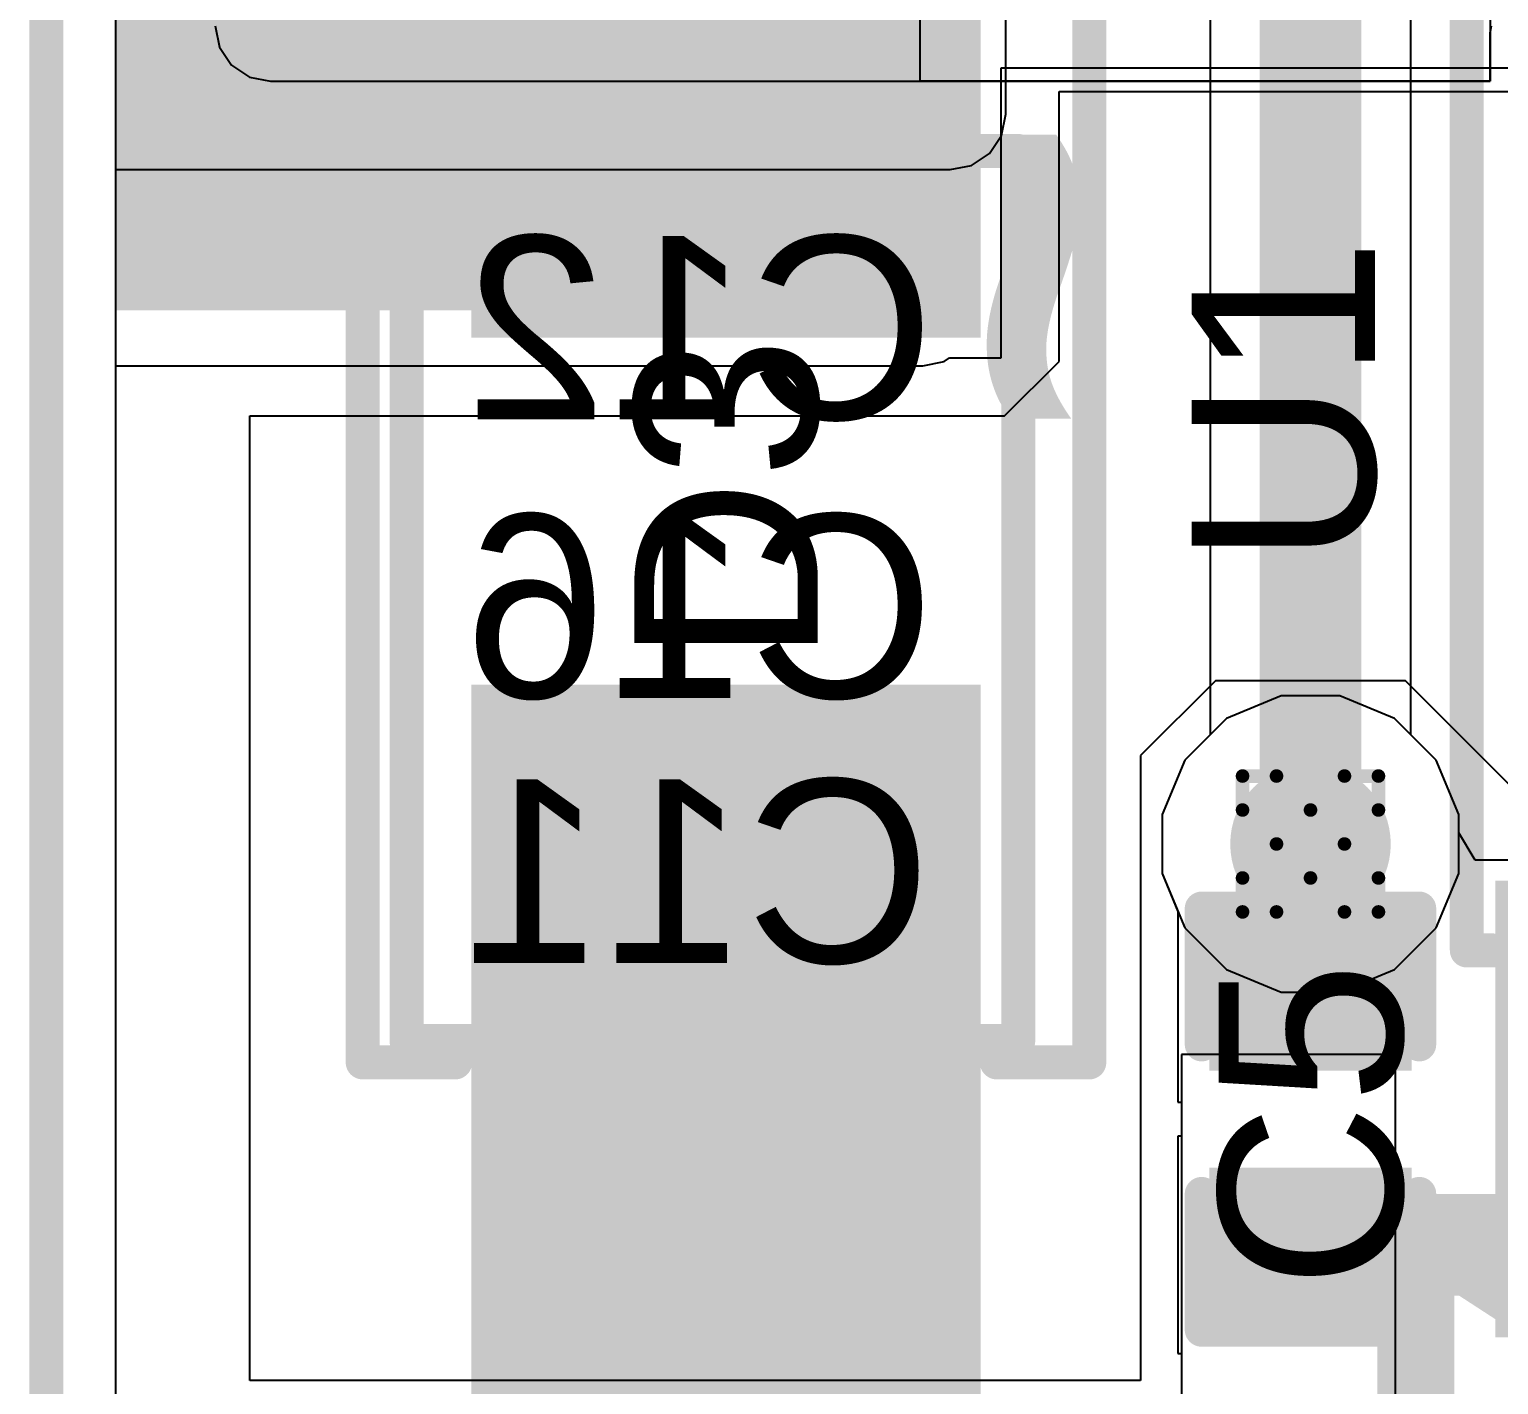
# Model space of a CAD drawing. Header units: inches. Extents: x -6 to 328, y -6 to 90.
# Drawn here: x -5.71 to -0.22, y 15.42 to 20.48 of the extents above; entities that cross this region are included whole.
import ezdxf

# ---------------------------------------------------------------- set-up
doc = ezdxf.new("R2010")
doc.units = ezdxf.units.IN
for name, color, linetype in [('Board Outline', 216, 'Continuous'), ('Bottom Layer', 5, 'Continuous'), ('Bottom Overlay', 54, 'Continuous'), ('Designators', 56, 'Continuous'), ('Drill Drawing', 1, 'Continuous'), ('GND', 76, 'Continuous'), ('PWR', 16, 'Continuous'), ('Top Layer', 1, 'Continuous'), ('Top Overlay', 2, 'Continuous'), ('Top Paste', 8, 'Continuous'), ('Top Solder', 216, 'Continuous'), ('Via Holes', 16, 'Continuous')]:
    doc.layers.add(name, color=color, linetype=linetype)
doc.styles.add('Arial', font='', dxfattribs={"height": 0.2})
doc.styles.add('Arial_Bold', font='', dxfattribs={"height": 0.2})
doc.styles.get('Arial').set_extended_font_data('Arial')
doc.styles.get('Arial_Bold').set_extended_font_data('Arial', bold=True)

# ---------------------------------------------------------------- blocks, each defined once
blk = doc.blocks.new('8_SO_EP__9')
at = {"layer": 'Top Layer'}
for points in [[(-1.745, 2.306), (-1.745, 1.504), (-3.25, 1.504), (-3.25, 2.306)], [(3.25, 2.306), (3.25, 1.504), (1.745, 1.504), (1.745, 2.306)], [(1.3065, 1.751), (1.3065, -1.751), (-1.3065, -1.751), (-1.3065, 1.751)], [(-1.745, 1.036), (-1.745, 0.234), (-3.25, 0.234), (-3.25, 1.036)], [(3.25, 1.036), (3.25, 0.234), (1.745, 0.234), (1.745, 1.036)], [(-1.745, -0.234), (-1.745, -1.036), (-3.25, -1.036), (-3.25, -0.234)], [(3.25, -0.234), (3.25, -1.036), (1.745, -1.036), (1.745, -0.234)], [(-1.745, -1.504), (-1.745, -2.306), (-3.25, -2.306), (-3.25, -1.504)], [(3.25, -1.504), (3.25, -2.306), (1.745, -2.306), (1.745, -1.504)]]:
    blk.add_hatch(color=1, dxfattribs=at).paths.add_polyline_path(points)
at = {"layer": 'Top Paste'}
for points in [[(-1.745, 2.306), (-1.745, 1.504), (-3.25, 1.504), (-3.25, 2.306)], [(3.25, 2.306), (3.25, 1.504), (1.745, 1.504), (1.745, 2.306)], [(1.3065, 1.751), (1.3065, -1.751), (-1.3065, -1.751), (-1.3065, 1.751)], [(-1.745, 1.036), (-1.745, 0.234), (-3.25, 0.234), (-3.25, 1.036)], [(3.25, 1.036), (3.25, 0.234), (1.745, 0.234), (1.745, 1.036)], [(-1.745, -0.234), (-1.745, -1.036), (-3.25, -1.036), (-3.25, -0.234)], [(3.25, -0.234), (3.25, -1.036), (1.745, -1.036), (1.745, -0.234)], [(-1.745, -1.504), (-1.745, -2.306), (-3.25, -2.306), (-3.25, -1.504)], [(3.25, -1.504), (3.25, -2.306), (1.745, -2.306), (1.745, -1.504)]]:
    blk.add_hatch(color=8, dxfattribs=at).paths.add_polyline_path(points)
at = {"layer": 'Top Solder'}
for points in [[(-1.6434, 2.4076), (-1.6434, 1.4024), (-3.3516, 1.4024), (-3.3516, 2.4076)], [(3.3516, 2.4076), (3.3516, 1.4024), (1.6434, 1.4024), (1.6434, 2.4076)], [(1.4081, 1.8526), (1.4081, -1.8526), (-1.4081, -1.8526), (-1.4081, 1.8526)], [(-1.6434, 1.1376), (-1.6434, 0.1324), (-3.3516, 0.1324), (-3.3516, 1.1376)], [(3.3516, 1.1376), (3.3516, 0.1324), (1.6434, 0.1324), (1.6434, 1.1376)], [(-1.6434, -0.1324), (-1.6434, -1.1376), (-3.3516, -1.1376), (-3.3516, -0.1324)], [(3.3516, -0.1324), (3.3516, -1.1376), (1.6434, -1.1376), (1.6434, -0.1324)], [(-1.6434, -1.4024), (-1.6434, -2.4076), (-3.3516, -2.4076), (-3.3516, -1.4024)], [(3.3516, -1.4024), (3.3516, -2.4076), (1.6434, -2.4076), (1.6434, -1.4024)]]:
    blk.add_hatch(color=216, dxfattribs=at).paths.add_polyline_path(points)
at = {"layer": 'Top Overlay'}
for points in [[(-1.905, 2.5146, 0.127, 0.127, 0), (-1.905, 2.413, 0.127, 0.127, 0)], [(-1.905, 2.5146, 0.127, 0.127, 0), (2.032, 2.5146, 0.127, 0.127, 0)], [(2.032, 2.5146, 0.127, 0.127, 0), (2.032, 2.413, 0.127, 0.127, 0)], [(-3.5306, 2.0574, 0.127, 0.127, 0), (-3.4036, 1.9304, 0.127, 0.127, 0)], [(-3.5306, 2.0574, 0.127, 0.127, 0), (-3.5306, 1.8034, 0.127, 0.127, 0)], [(-3.4036, 1.9304, 0.127, 0.127, 0), (-3.5306, 1.8034, 0.127, 0.127, 0)], [(-1.6002, -2.5146, 0.127, 0.127, 0), (1.5748, -2.5146, 0.127, 0.127, 0)]]:
    blk.add_lwpolyline(points, format="xyseb", dxfattribs=at)
for points in [[(-1.9367, 2.5146, 0.0635, 0.0635, 1), (-1.8733, 2.5146, 0.0635, 0.0635, 1)], [(-1.9367, 2.5146, 0.0635, 0.0635, 1), (-1.8733, 2.5146, 0.0635, 0.0635, 1)], [(2.0002, 2.5146, 0.0635, 0.0635, 1), (2.0638, 2.5146, 0.0635, 0.0635, 1)], [(2.0002, 2.5146, 0.0635, 0.0635, 1), (2.0638, 2.5146, 0.0635, 0.0635, 1)], [(-1.9367, 2.413, 0.0635, 0.0635, 1), (-1.8733, 2.413, 0.0635, 0.0635, 1)], [(2.0002, 2.413, 0.0635, 0.0635, 1), (2.0638, 2.413, 0.0635, 0.0635, 1)], [(-3.5623, 2.0574, 0.0635, 0.0635, 1), (-3.4989, 2.0574, 0.0635, 0.0635, 1)], [(-3.5623, 2.0574, 0.0635, 0.0635, 1), (-3.4989, 2.0574, 0.0635, 0.0635, 1)], [(-3.4354, 1.9304, 0.0635, 0.0635, 1), (-3.3718, 1.9304, 0.0635, 0.0635, 1)], [(-3.4354, 1.9304, 0.0635, 0.0635, 1), (-3.3718, 1.9304, 0.0635, 0.0635, 1)], [(-3.5623, 1.8034, 0.0635, 0.0635, 1), (-3.4989, 1.8034, 0.0635, 0.0635, 1)], [(-3.5623, 1.8034, 0.0635, 0.0635, 1), (-3.4989, 1.8034, 0.0635, 0.0635, 1)], [(-1.632, -2.5146, 0.0635, 0.0635, 1), (-1.5684, -2.5146, 0.0635, 0.0635, 1)], [(1.5431, -2.5146, 0.0635, 0.0635, 1), (1.6065, -2.5146, 0.0635, 0.0635, 1)]]:
    blk.add_lwpolyline(points, format="xyseb", close=True, dxfattribs=at)
blk = doc.blocks.new('SMA_58')
at = {"layer": 'Top Layer'}
for points in [[(-3.25, 0.85), (-0.75, 0.85), (-0.75, -0.85), (-3.25, -0.85)], [(0.75, 0.85), (3.25, 0.85), (3.25, -0.85), (0.75, -0.85)]]:
    blk.add_hatch(color=1, dxfattribs=at).paths.add_polyline_path(points)
at = {"layer": 'Top Overlay'}
for points in [[(-4.445, -1.4215), (-3.278, -1.4215), (-3.278, 1.422), (-4.445, 1.422)], [(-3.2999, 0.924), (-2.5959, 0.924), (-2.5959, 1.4219), (-3.2999, 1.4219)], [(-3.2999, -1.4219), (-2.5959, -1.4219), (-2.5959, -0.924), (-3.2999, -0.924)]]:
    blk.add_hatch(color=2, dxfattribs=at).paths.add_polyline_path(points)
at = {"layer": 'Top Paste'}
for points in [[(-3.25, 0.85), (-0.75, 0.85), (-0.75, -0.85), (-3.25, -0.85)], [(0.75, 0.85), (3.25, 0.85), (3.25, -0.85), (0.75, -0.85)]]:
    blk.add_hatch(color=8, dxfattribs=at).paths.add_polyline_path(points)
at = {"layer": 'Top Solder'}
for points in [[(-3.3516, 0.9516), (-0.6484, 0.9516), (-0.6484, -0.9516), (-3.3516, -0.9516)], [(0.6484, 0.9516), (3.3516, 0.9516), (3.3516, -0.9516), (0.6484, -0.9516)]]:
    blk.add_hatch(color=216, dxfattribs=at).paths.add_polyline_path(points)
at = {"layer": 'Top Overlay'}
for points in [[(2.0612, 1.3577, 0.127, 0.127, 0), (-2.6581, 1.3577, 0.127, 0.127, 0)], [(2.0612, 1.0122, 0.127, 0.127, 0), (2.0612, 1.3577, 0.127, 0.127, 0)], [(2.0612, -1.3577, 0.127, 0.127, 0), (2.0612, -1.0122, 0.127, 0.127, 0)], [(2.0612, -1.3577, 0.127, 0.127, 0), (-2.6581, -1.3577, 0.127, 0.127, 0)]]:
    blk.add_lwpolyline(points, format="xyseb", dxfattribs=at)
for points in [[(-2.6899, 1.3577, 0.0635, 0.0635, 1), (-2.6264, 1.3577, 0.0635, 0.0635, 1)], [(2.0295, 1.3577, 0.0635, 0.0635, 1), (2.093, 1.3577, 0.0635, 0.0635, 1)], [(2.0295, 1.3577, 0.0635, 0.0635, 1), (2.093, 1.3577, 0.0635, 0.0635, 1)], [(2.0295, 1.0122, 0.0635, 0.0635, 1), (2.093, 1.0122, 0.0635, 0.0635, 1)], [(2.0295, -1.0122, 0.0635, 0.0635, 1), (2.093, -1.0122, 0.0635, 0.0635, 1)], [(-2.6899, -1.3577, 0.0635, 0.0635, 1), (-2.6264, -1.3577, 0.0635, 0.0635, 1)], [(2.0295, -1.3577, 0.0635, 0.0635, 1), (2.093, -1.3577, 0.0635, 0.0635, 1)], [(2.0295, -1.3577, 0.0635, 0.0635, 1), (2.093, -1.3577, 0.0635, 0.0635, 1)]]:
    blk.add_lwpolyline(points, format="xyseb", close=True, dxfattribs=at)
blk = doc.blocks.new('C___0402_94')
at = {"layer": 'Top Layer'}
for points in [[(-0.6985, -0.3175), (-0.6985, 0.3175), (-0.2413, 0.3175), (-0.2413, -0.3175)], [(0.2413, -0.3175), (0.2413, 0.3175), (0.6985, 0.3175), (0.6985, -0.3175)]]:
    blk.add_hatch(color=1, dxfattribs=at).paths.add_polyline_path(points)
at = {"layer": 'Top Paste'}
for points in [[(-0.6985, -0.3175), (-0.6985, 0.3175), (-0.2413, 0.3175), (-0.2413, -0.3175)], [(0.2413, -0.3175), (0.2413, 0.3175), (0.6985, 0.3175), (0.6985, -0.3175)]]:
    blk.add_hatch(color=8, dxfattribs=at).paths.add_polyline_path(points)
at = {"layer": 'Top Solder'}
for points in [[(-0.7585, -0.3775), (-0.7585, 0.3775), (-0.1813, 0.3775), (-0.1813, -0.3775)], [(0.1813, -0.3775), (0.1813, 0.3775), (0.7585, 0.3775), (0.7585, -0.3775)]]:
    blk.add_hatch(color=216, dxfattribs=at).paths.add_polyline_path(points)
at = {"layer": 'Top Overlay'}
for points in [[(-0.7874, 0.4064, 0.127, 0.127, 0), (-0.2794, 0.4064, 0.127, 0.127, 0)], [(-0.7874, 0.4064, 0.127, 0.127, 0), (-0.7874, -0.4064, 0.127, 0.127, 0)], [(0.2794, 0.4064, 0.127, 0.127, 0), (0.7874, 0.4064, 0.127, 0.127, 0)], [(0.7874, 0.4064, 0.127, 0.127, 0), (0.7874, -0.4064, 0.127, 0.127, 0)], [(-0.7874, -0.4064, 0.127, 0.127, 0), (-0.2794, -0.4064, 0.127, 0.127, 0)], [(0.2794, -0.4064, 0.127, 0.127, 0), (0.7874, -0.4064, 0.127, 0.127, 0)]]:
    blk.add_lwpolyline(points, format="xyseb", dxfattribs=at)
for points in [[(-0.8191, 0.4064, 0.0635, 0.0635, 1), (-0.7556, 0.4064, 0.0635, 0.0635, 1)], [(-0.8191, 0.4064, 0.0635, 0.0635, 1), (-0.7556, 0.4064, 0.0635, 0.0635, 1)], [(-0.3111, 0.4064, 0.0635, 0.0635, 1), (-0.2477, 0.4064, 0.0635, 0.0635, 1)], [(0.2477, 0.4064, 0.0635, 0.0635, 1), (0.3111, 0.4064, 0.0635, 0.0635, 1)], [(0.7556, 0.4064, 0.0635, 0.0635, 1), (0.8191, 0.4064, 0.0635, 0.0635, 1)], [(0.7556, 0.4064, 0.0635, 0.0635, 1), (0.8191, 0.4064, 0.0635, 0.0635, 1)], [(-0.8191, -0.4064, 0.0635, 0.0635, 1), (-0.7556, -0.4064, 0.0635, 0.0635, 1)], [(-0.8191, -0.4064, 0.0635, 0.0635, 1), (-0.7556, -0.4064, 0.0635, 0.0635, 1)], [(-0.3111, -0.4064, 0.0635, 0.0635, 1), (-0.2477, -0.4064, 0.0635, 0.0635, 1)], [(0.2477, -0.4064, 0.0635, 0.0635, 1), (0.3111, -0.4064, 0.0635, 0.0635, 1)], [(0.7556, -0.4064, 0.0635, 0.0635, 1), (0.8191, -0.4064, 0.0635, 0.0635, 1)], [(0.7556, -0.4064, 0.0635, 0.0635, 1), (0.8191, -0.4064, 0.0635, 0.0635, 1)]]:
    blk.add_lwpolyline(points, format="xyseb", close=True, dxfattribs=at)

msp = doc.modelspace()

# ---------------------------------------------------------------- hatches: boundary and pattern name
at = {"layer": 'Bottom Layer'}
msp.add_hatch(color=5, dxfattribs=at).paths.add_polyline_path([(-5.391, 20.1676), (-2.2718, 20.1676), (-2.2718, 28.3464), (-5.391, 28.3464)])
h = msp.add_hatch(color=5, dxfattribs=at)
edge = h.paths.add_edge_path()
edge.add_arc((-0.9256, 17.4394), 0.3, 0, 360)
at = {"layer": 'GND'}
h = msp.add_hatch(color=76, dxfattribs=at)
edge = h.paths.add_edge_path()
edge.add_arc((-0.9256, 17.4394), 0.3, 0, 360)
at = {"layer": 'PWR'}
h = msp.add_hatch(color=16, dxfattribs=at)
edge = h.paths.add_edge_path()
edge.add_arc((-0.9256, 17.4394), 0.3, 0, 360)
at = {"layer": 'Top Layer'}
msp.add_hatch(color=1, dxfattribs=at).paths.add_polyline_path([(-5.391, 19.434), (-2.3742, 19.434), (-2.3742, 28.854), (-5.391, 28.854)])
h = msp.add_hatch(color=1, dxfattribs=at)
edge = h.paths.add_edge_path()
edge.add_arc((-0.9256, 17.4394), 0.3, 0, 360)
at = {"layer": 'Via Holes'}
h = msp.add_hatch(color=7, dxfattribs=at)
edge = h.paths.add_edge_path()
edge.add_arc((-0.9256, 17.4394), 0.15, 0, 360)

# ---------------------------------------------------------------- linework, layer by layer
at = {"layer": 'Board Outline'}
msp.add_lwpolyline([(-5.65, 32.4074, 0.127, 0.127, 0), (-5.65, -1.4074, 0.127, 0.127, 0)], format="xyseb", dxfattribs=at)
at = {"layer": 'Bottom Layer'}
for p, q in [((-2.0646, 20.1676), (-2.0646, 20.6716)), ((-1.3011, 20.6716), (-1.3011, 17.8474)), ((-0.5501, 17.8474), (-0.5501, 20.6716)), ((-2.0804, 20.0883), (-2.0646, 20.1676)), ((-2.1253, 20.0211), (-2.0804, 20.0883)), ((-2.1925, 19.9762), (-2.1253, 20.0211)), ((-5.391, -1.3001), (-5.391, 19.9604)), ((-5.391, 19.9604), (-2.2718, 19.9604)), ((-2.2718, 19.9604), (-2.1925, 19.9762)), ((-1.3011, 17.8474), (-1.3953, 17.7532)), ((-0.456, 17.7532), (-0.5501, 17.8474)), ((-1.3953, 17.7532), (-1.4796, 17.5496)), ((-0.3716, 17.5496), (-0.456, 17.7532)), ((-1.4796, 17.5496), (-1.4796, 17.3292)), ((-0.3716, 17.3292), (-0.3716, 17.5496)), ((-1.4796, 17.3292), (-1.3953, 17.1256)), ((-0.456, 17.1256), (-0.3716, 17.3292)), ((-1.3953, 17.1256), (-1.2394, 16.9698)), ((-0.6118, 16.9698), (-0.456, 17.1256)), ((-1.2394, 16.9698), (-1.0358, 16.8854)), ((-0.8154, 16.8854), (-0.6118, 16.9698)), ((-1.0358, 16.8854), (-0.8154, 16.8854))]:
    msp.add_line(p, q, dxfattribs=at)
msp.add_lwpolyline([(-0.9256, 17.4394, 0.381, 0.381, 0), (-0.9256, 21.097, 0.381, 0.381, 0)], format="xyseb", dxfattribs=at)
msp.add_lwpolyline([(-1.0209, 17.4394, 0.1905, 0.1905, 1), (-0.8304, 17.4394, 0.1905, 0.1905, 1)], format="xyseb", close=True, dxfattribs=at)
at = {"layer": 'Bottom Overlay'}
for points in [[(-4.3038, 16.7028, 0.127, 0.127, 0), (-4.3038, 20.0302, 0.127, 0.127, 0)], [(-4.3038, 20.0302, 0.127, 0.127, 0), (-2.0178, 20.0302, 0.127, 0.127, 0)], [(-2.0178, 16.7028, 0.127, 0.127, 0), (-2.0178, 20.0302, 0.127, 0.127, 0)], [(-4.3038, 16.7028, 0.127, 0.127, 0), (-2.0178, 16.7028, 0.127, 0.127, 0)]]:
    msp.add_lwpolyline(points, format="xyseb", dxfattribs=at)
for points in [[(-4.3356, 20.0302, 0.0635, 0.0635, 1), (-4.2721, 20.0302, 0.0635, 0.0635, 1)], [(-4.3356, 20.0302, 0.0635, 0.0635, 1), (-4.2721, 20.0302, 0.0635, 0.0635, 1)], [(-2.0496, 20.0302, 0.0635, 0.0635, 1), (-1.9861, 20.0302, 0.0635, 0.0635, 1)], [(-2.0496, 20.0302, 0.0635, 0.0635, 1), (-1.9861, 20.0302, 0.0635, 0.0635, 1)], [(-4.3356, 16.7028, 0.0635, 0.0635, 1), (-4.2721, 16.7028, 0.0635, 0.0635, 1)], [(-4.3356, 16.7028, 0.0635, 0.0635, 1), (-4.2721, 16.7028, 0.0635, 0.0635, 1)], [(-2.0496, 16.7028, 0.0635, 0.0635, 1), (-1.9861, 16.7028, 0.0635, 0.0635, 1)], [(-2.0496, 16.7028, 0.0635, 0.0635, 1), (-1.9861, 16.7028, 0.0635, 0.0635, 1)]]:
    msp.add_lwpolyline(points, format="xyseb", close=True, dxfattribs=at)
at = {"layer": 'Drill Drawing'}
for points in [[(-1.1796, 17.5664, 0.0508, 0.0508, 0), (-1.1796, 17.6934, 0.0508, 0.0508, 0)], [(-1.1796, 17.6934, 0.0508, 0.0508, 0), (-1.0526, 17.6934, 0.0508, 0.0508, 0)], [(-1.0526, 17.6934, 0.0508, 0.0508, 0), (-0.9256, 17.5664, 0.0508, 0.0508, 0)], [(-0.9256, 17.5664, 0.0508, 0.0508, 0), (-0.7986, 17.6934, 0.0508, 0.0508, 0)], [(-0.7986, 17.6934, 0.0508, 0.0508, 0), (-0.6716, 17.6934, 0.0508, 0.0508, 0)], [(-0.6716, 17.5664, 0.0508, 0.0508, 0), (-0.6716, 17.6934, 0.0508, 0.0508, 0)], [(-1.1796, 17.5664, 0.0508, 0.0508, 0), (-1.0526, 17.4394, 0.0508, 0.0508, 0)], [(-0.7986, 17.4394, 0.0508, 0.0508, 0), (-0.6716, 17.5664, 0.0508, 0.0508, 0)], [(-1.1796, 17.3124, 0.0508, 0.0508, 0), (-1.0526, 17.4394, 0.0508, 0.0508, 0)], [(-0.7986, 17.4394, 0.0508, 0.0508, 0), (-0.6716, 17.3124, 0.0508, 0.0508, 0)], [(-1.1796, 17.1854, 0.0508, 0.0508, 0), (-1.1796, 17.3124, 0.0508, 0.0508, 0)], [(-1.0526, 17.1854, 0.0508, 0.0508, 0), (-0.9256, 17.3124, 0.0508, 0.0508, 0)], [(-0.9256, 17.3124, 0.0508, 0.0508, 0), (-0.7986, 17.1854, 0.0508, 0.0508, 0)], [(-0.6716, 17.1854, 0.0508, 0.0508, 0), (-0.6716, 17.3124, 0.0508, 0.0508, 0)], [(-1.1796, 17.1854, 0.0508, 0.0508, 0), (-1.0526, 17.1854, 0.0508, 0.0508, 0)], [(-0.7986, 17.1854, 0.0508, 0.0508, 0), (-0.6716, 17.1854, 0.0508, 0.0508, 0)]]:
    msp.add_lwpolyline(points, format="xyseb", dxfattribs=at)
for points in [[(-1.1923, 17.6934, 0.0254, 0.0254, 1), (-1.1669, 17.6934, 0.0254, 0.0254, 1)], [(-1.1923, 17.6934, 0.0254, 0.0254, 1), (-1.1669, 17.6934, 0.0254, 0.0254, 1)], [(-1.0653, 17.6934, 0.0254, 0.0254, 1), (-1.0399, 17.6934, 0.0254, 0.0254, 1)], [(-1.0653, 17.6934, 0.0254, 0.0254, 1), (-1.0399, 17.6934, 0.0254, 0.0254, 1)], [(-0.8113, 17.6934, 0.0254, 0.0254, 1), (-0.7859, 17.6934, 0.0254, 0.0254, 1)], [(-0.8113, 17.6934, 0.0254, 0.0254, 1), (-0.7859, 17.6934, 0.0254, 0.0254, 1)], [(-0.6843, 17.6934, 0.0254, 0.0254, 1), (-0.6589, 17.6934, 0.0254, 0.0254, 1)], [(-0.6843, 17.6934, 0.0254, 0.0254, 1), (-0.6589, 17.6934, 0.0254, 0.0254, 1)], [(-1.1923, 17.5664, 0.0254, 0.0254, 1), (-1.1669, 17.5664, 0.0254, 0.0254, 1)], [(-1.1923, 17.5664, 0.0254, 0.0254, 1), (-1.1669, 17.5664, 0.0254, 0.0254, 1)], [(-0.9383, 17.5664, 0.0254, 0.0254, 1), (-0.9129, 17.5664, 0.0254, 0.0254, 1)], [(-0.9383, 17.5664, 0.0254, 0.0254, 1), (-0.9129, 17.5664, 0.0254, 0.0254, 1)], [(-0.6843, 17.5664, 0.0254, 0.0254, 1), (-0.6589, 17.5664, 0.0254, 0.0254, 1)], [(-0.6843, 17.5664, 0.0254, 0.0254, 1), (-0.6589, 17.5664, 0.0254, 0.0254, 1)], [(-1.0653, 17.4394, 0.0254, 0.0254, 1), (-1.0399, 17.4394, 0.0254, 0.0254, 1)], [(-1.0653, 17.4394, 0.0254, 0.0254, 1), (-1.0399, 17.4394, 0.0254, 0.0254, 1)], [(-0.8113, 17.4394, 0.0254, 0.0254, 1), (-0.7859, 17.4394, 0.0254, 0.0254, 1)], [(-0.8113, 17.4394, 0.0254, 0.0254, 1), (-0.7859, 17.4394, 0.0254, 0.0254, 1)], [(-1.1923, 17.3124, 0.0254, 0.0254, 1), (-1.1669, 17.3124, 0.0254, 0.0254, 1)], [(-1.1923, 17.3124, 0.0254, 0.0254, 1), (-1.1669, 17.3124, 0.0254, 0.0254, 1)], [(-0.9383, 17.3124, 0.0254, 0.0254, 1), (-0.9129, 17.3124, 0.0254, 0.0254, 1)], [(-0.9383, 17.3124, 0.0254, 0.0254, 1), (-0.9129, 17.3124, 0.0254, 0.0254, 1)], [(-0.6843, 17.3124, 0.0254, 0.0254, 1), (-0.6589, 17.3124, 0.0254, 0.0254, 1)], [(-0.6843, 17.3124, 0.0254, 0.0254, 1), (-0.6589, 17.3124, 0.0254, 0.0254, 1)], [(-1.1923, 17.1854, 0.0254, 0.0254, 1), (-1.1669, 17.1854, 0.0254, 0.0254, 1)], [(-1.1923, 17.1854, 0.0254, 0.0254, 1), (-1.1669, 17.1854, 0.0254, 0.0254, 1)], [(-1.0653, 17.1854, 0.0254, 0.0254, 1), (-1.0399, 17.1854, 0.0254, 0.0254, 1)], [(-1.0653, 17.1854, 0.0254, 0.0254, 1), (-1.0399, 17.1854, 0.0254, 0.0254, 1)], [(-0.8113, 17.1854, 0.0254, 0.0254, 1), (-0.7859, 17.1854, 0.0254, 0.0254, 1)], [(-0.8113, 17.1854, 0.0254, 0.0254, 1), (-0.7859, 17.1854, 0.0254, 0.0254, 1)], [(-0.6843, 17.1854, 0.0254, 0.0254, 1), (-0.6589, 17.1854, 0.0254, 0.0254, 1)], [(-0.6843, 17.1854, 0.0254, 0.0254, 1), (-0.6589, 17.1854, 0.0254, 0.0254, 1)]]:
    msp.add_lwpolyline(points, format="xyseb", close=True, dxfattribs=at)
at = {"layer": 'GND'}
for p, q in [((-5.391, -1.3001), (-5.391, 32.3001)), ((-1.0358, 17.9934), (-1.2394, 17.9091)), ((-0.8154, 17.9934), (-1.0358, 17.9934)), ((-0.6118, 17.9091), (-0.8154, 17.9934)), ((-1.2394, 17.9091), (-1.3953, 17.7532)), ((-0.456, 17.7532), (-0.6118, 17.9091)), ((-1.3953, 17.7532), (-1.4796, 17.5496)), ((-0.3716, 17.5496), (-0.456, 17.7532)), ((-1.4796, 17.5496), (-1.4796, 17.3292)), ((-0.3716, 17.3292), (-0.3716, 17.5496)), ((-1.4796, 17.3292), (-1.3953, 17.1256)), ((-0.456, 17.1256), (-0.3716, 17.3292)), ((-1.3953, 17.1256), (-1.2394, 16.9698)), ((-0.6118, 16.9698), (-0.456, 17.1256)), ((-1.2394, 16.9698), (-1.0358, 16.8854)), ((-0.8154, 16.8854), (-0.6118, 16.9698)), ((-1.0358, 16.8854), (-0.8154, 16.8854))]:
    msp.add_line(p, q, dxfattribs=at)
at = {"layer": 'PWR'}
for p, q in [((-5.391, 10.8608), (-5.391, 32.3001)), ((-2.3845, 20.2906), (-2.3845, 23.9747)), ((-0.254, 23.9747), (-0.254, 20.2906)), ((-5.019, 20.4978), (-5.0032, 20.4185)), ((-0.254, 20.4715), (-0.2488, 20.4978)), ((-0.254, 20.2906), (-0.254, 20.4715)), ((-5.0032, 20.4185), (-4.9583, 20.3513)), ((-4.9583, 20.3513), (-4.8911, 20.3064)), ((-4.8911, 20.3064), (-4.8118, 20.2906)), ((-4.8118, 20.2906), (-0.254, 20.2906)), ((-0.254, 20.2906), (-2.3845, 20.2906)), ((-1.0358, 17.9934), (-1.2394, 17.9091)), ((-0.8154, 17.9934), (-1.0358, 17.9934)), ((-0.6118, 17.9091), (-0.8154, 17.9934)), ((-1.2394, 17.9091), (-1.3953, 17.7532)), ((-0.456, 17.7532), (-0.6118, 17.9091)), ((-1.3953, 17.7532), (-1.4796, 17.5496)), ((-0.3716, 17.5496), (-0.456, 17.7532)), ((-1.4796, 17.5496), (-1.4796, 17.3292)), ((-0.3716, 17.3292), (-0.3716, 17.5496)), ((-1.4796, 17.3292), (-1.3953, 17.1256)), ((-0.456, 17.1256), (-0.3716, 17.3292)), ((-1.3953, 17.1256), (-1.2394, 16.9698)), ((-0.6118, 16.9698), (-0.456, 17.1256)), ((-1.2394, 16.9698), (-1.0358, 16.8854)), ((-0.8154, 16.8854), (-0.6118, 16.9698)), ((-1.0358, 16.8854), (-0.8154, 16.8854))]:
    msp.add_line(p, q, dxfattribs=at)
at = {"layer": 'Top Layer'}
for p, q in [((-2.0822, 19.2562), (-2.0822, 20.3414)), ((-2.0822, 20.3414), (0.6692, 20.3414)), ((-1.8654, 19.2428), (-1.8654, 20.2528)), ((-1.8654, 20.2528), (1.1627, 20.2528)), ((-5.391, -1.3001), (-5.391, 19.2269)), ((-5.391, 19.2269), (-2.3742, 19.2269)), ((-2.3742, 19.2269), (-2.295, 19.2426)), ((-2.295, 19.2426), (-2.2746, 19.2562)), ((-2.2746, 19.2562), (-2.0822, 19.2562)), ((-2.0686, 19.0396), (-1.8654, 19.2428)), ((-4.89, 15.434), (-4.89, 19.0396)), ((-4.89, 19.0396), (-2.0686, 19.0396)), ((-1.2812, 18.049), (-1.5606, 17.7696)), ((-0.57, 18.049), (-1.2812, 18.049)), ((-0.1608, 17.6398), (-0.57, 18.049)), ((-1.0358, 17.9934), (-1.2394, 17.9091)), ((-0.8154, 17.9934), (-1.0358, 17.9934)), ((-0.6118, 17.9091), (-0.8154, 17.9934)), ((-1.2394, 17.9091), (-1.3953, 17.7532)), ((-0.456, 17.7532), (-0.6118, 17.9091)), ((-1.5606, 17.7696), (-1.5606, 15.434)), ((-1.3953, 17.7532), (-1.4796, 17.5496)), ((-0.3716, 17.5496), (-0.456, 17.7532)), ((-1.4796, 17.5496), (-1.4796, 17.3292)), ((-0.3716, 17.4809), (-0.3716, 17.5496)), ((-0.3106, 17.3791), (-0.3716, 17.4809)), ((-0.2556, 17.3791), (-0.3106, 17.3791)), ((0.847, 17.3791), (-0.2556, 17.3791)), ((-1.4796, 17.3292), (-1.4209, 17.1875)), ((-1.4209, 17.1875), (-1.4209, 16.4742)), ((-0.6081, 16.652), (-1.4074, 16.652)), ((-1.4074, 16.652), (-1.4074, 15.0568)), ((-0.6081, 15.0568), (-0.6081, 16.652)), ((-1.4209, 16.4742), (-1.4074, 16.4742)), ((-1.4074, 16.4742), (-1.4074, 16.3472)), ((-1.4074, 16.3472), (-1.4209, 16.3472)), ((-1.4209, 16.3472), (-1.4209, 15.5344)), ((-1.4209, 15.5344), (-1.4074, 15.5344)), ((-1.4074, 15.5344), (-1.4074, 15.0568)), ((-1.5606, 15.434), (-4.89, 15.434))]:
    msp.add_line(p, q, dxfattribs=at)
for points in [[(-0.9256, 16.8806, 0.381, 0.381, 0), (-0.9256, 17.4394, 0.381, 0.381, 0)], [(-0.9256, 15.9408, 0.381, 0.381, 0), (-0.0058, 15.9408, 0.381, 0.381, 0)]]:
    msp.add_lwpolyline(points, format="xyseb", dxfattribs=at)
for points in [[(-1.0209, 17.4394, 0.1905, 0.1905, 1), (-0.8304, 17.4394, 0.1905, 0.1905, 1)], [(-1.0209, 16.8806, 0.1905, 0.1905, 1), (-0.8304, 16.8806, 0.1905, 0.1905, 1)], [(-1.0209, 15.9408, 0.1905, 0.1905, 1), (-0.8304, 15.9408, 0.1905, 0.1905, 1)]]:
    msp.add_lwpolyline(points, format="xyseb", close=True, dxfattribs=at)

# ---------------------------------------------------------------- block references
for name, p, rotation in [('SMA_58', (-3.11, 18.684), 270), ('8_SO_EP__9', (2.1732, 18.9463), 90), ('C___0402_94', (-0.9256, 16.4107), 90)]:
    msp.add_blockref(name, p, dxfattribs=dict(rotation=rotation))

# ---------------------------------------------------------------- texts
at = {"layer": 'Bottom Overlay', "style": 'Arial_Bold'}
msp.add_text('~', height=1.5, rotation=90, dxfattribs=at).set_placement((-1.2415, 18.9462))
at = {"layer": 'Bottom Overlay', "style": 'Arial', "text_generation_flag": 2}
for s, p in [('C12', (-2.3292, 19.027)), ('C16', (-2.3292, 17.9856)), ('C11', (-2.3419, 16.995))]:
    msp.add_text(s, height=0.6858, dxfattribs=at).set_placement(p)
at = {"layer": 'Bottom Overlay', "style": 'Arial_Bold', "text_generation_flag": 2}
msp.add_text('1', height=1.5, rotation=360, dxfattribs=at).set_placement((0.1004, 14.5173))
at = {"layer": 'Designators', "style": 'Arial'}
for s, p in [('D3', (-2.7672, 18.1127)), ('C5', (-0.5828, 15.7759))]:
    msp.add_text(s, height=0.6858, rotation=90, dxfattribs=at).set_placement(p)
at = {"layer": 'Top Overlay', "style": 'Arial'}
msp.add_text('U1', height=0.6858, rotation=90, dxfattribs=at).set_placement((-0.6844, 18.481))

doc.saveas('drawing.dxf')
